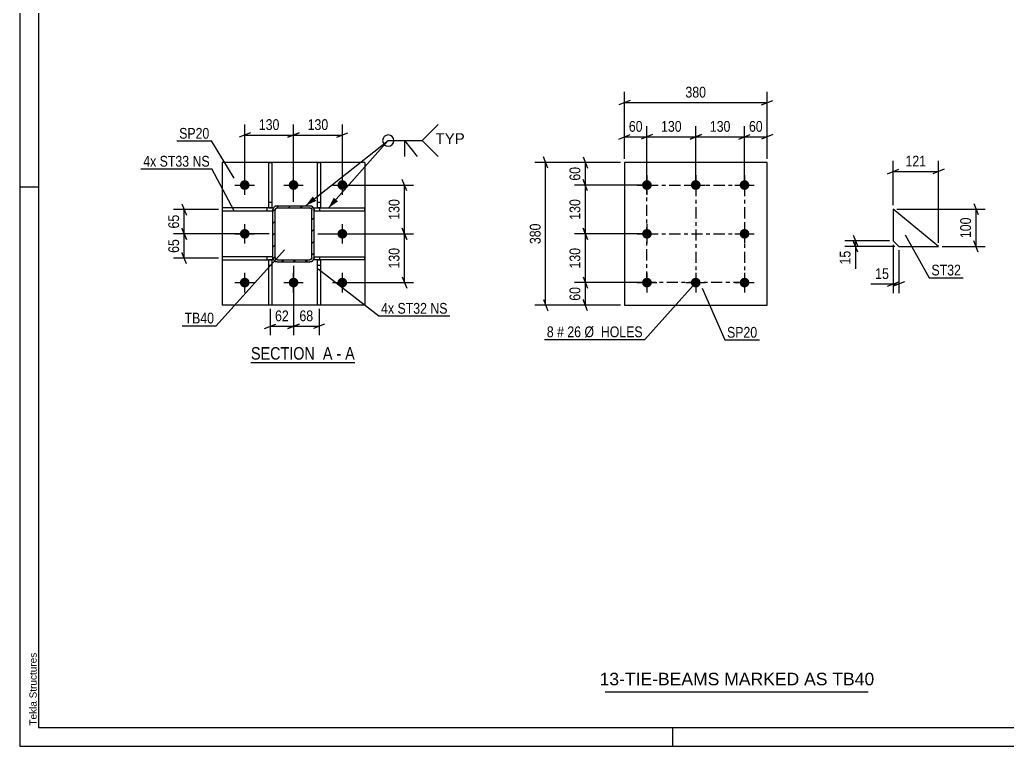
# Model space of a CAD drawing. Header units: millimetres. Extents: x 0 to 594, y 0 to 420.
# Drawn here: x 0 to 263.1, y 0 to 193.6 of the extents above; entities that cross this region are included whole.
import ezdxf

# ---------------------------------------------------------------- set-up
doc = ezdxf.new("R2010")
doc.units = ezdxf.units.MM
doc.linetypes.add('DXK_LINE_DOT2', pattern=[3.9198, 1.9599, -1.9599])
doc.linetypes.add('DXK_LINE_DOT3', pattern=[5.9187, 2.979, -0.9799, 0.9799, -0.9799])
doc.styles.add('Arial', font='ARIAL.TTF', dxfattribs={"height": 0.2})
doc.styles.add('Arial Narrow', font='ARIALN.TTF', dxfattribs={"height": 0.2})

# ---------------------------------------------------------------- blocks, each defined once
blk = doc.blocks.new('Unknown-580441124-1163')
at = {"color": 5, "linetype": 'Continuous'}
for p, q in [((0, 420), (0, 0)), ((5, 415), (5, 5)), ((5, 149), (0, 149)), ((5, 5), (589, 5)), ((174, 0), (174, 5)), ((0, 0), (594, 0))]:
    blk.add_line(p, q, dxfattribs=at)
at = {"color": 174, "linetype": 'Continuous', "style": 'Arial'}
blk.add_text('Tekla Structures', height=1.9102, rotation=90, dxfattribs=at).set_placement((4.5, 5.5))
blk = doc.blocks.new('Unknown-580441124-13 - 1405')
at = {"color": 6, "linetype": 'Continuous'}
blk.add_line((61.6, 102.29), (89.25, 102.29), dxfattribs=at)
at = {"color": 0, "linetype": 'Continuous'}
blk.add_wipeout([(79.71, 103.04), (79.71, 106.54), (61.6, 106.54), (61.6, 103.04)], dxfattribs=at)
at = {"color": 7, "linetype": 'Continuous', "style": 'Arial Narrow'}
blk.add_text('SECTION ', height=3.34, dxfattribs=at).set_placement((61.6, 103.04))
at = {"color": 0, "linetype": 'Continuous'}
blk.add_wipeout([(83.32, 103.04), (83.32, 106.54), (80.76, 106.54), (80.76, 103.04)], dxfattribs=at)
blk.add_wipeout([(85.64, 103.04), (85.64, 106.54), (84.37, 106.54), (84.37, 103.04)], dxfattribs=at)
at = {"color": 7, "linetype": 'Continuous', "style": 'Arial Narrow'}
blk.add_text('A', height=3.34, dxfattribs=at).set_placement((80.76, 103.04))
at = {"color": 0, "linetype": 'Continuous'}
blk.add_wipeout([(89.25, 103.04), (89.25, 106.54), (86.69, 106.54), (86.69, 103.04)], dxfattribs=at)
at = {"color": 7, "linetype": 'Continuous', "style": 'Arial Narrow'}
for s, p in [('A', (86.69, 103.04)), ('-', (84.37, 103.04))]:
    blk.add_text(s, height=3.34, dxfattribs=at).set_placement(p)
blk = doc.blocks.new('Part-580441124-1482 - 1405')
at = {"color": 2, "linetype": 'Continuous'}
for p, q in [((78.44, 130.48), (91.94, 130.48)), ((78.44, 129.68), (78.44, 130.28)), ((79.33, 129.68), (78.44, 129.68)), ((91.94, 129.68), (80.13, 129.68)), ((91.94, 129.68), (91.94, 130.48))]:
    blk.add_line(p, q, dxfattribs=at)
at = {"color": 7, "linetype": 'DXK_LINE_DOT2'}
for p, q in [((78.44, 130.28), (78.44, 130.48)), ((80.13, 129.68), (79.33, 129.68)), ((79.94, 129.68), (79.94, 130.48))]:
    blk.add_line(p, q, dxfattribs=at)
blk = doc.blocks.new('Part-580441124-1492 - 1405')
at = {"color": 2, "linetype": 'Continuous'}
for p, q in [((78.44, 142.88), (78.44, 143.48)), ((78.44, 143.48), (91.94, 143.48)), ((78.44, 142.68), (91.94, 142.68)), ((91.94, 142.68), (91.94, 143.48))]:
    blk.add_line(p, q, dxfattribs=at)
at = {"color": 7, "linetype": 'DXK_LINE_DOT2'}
for p, q in [((78.44, 142.88), (78.44, 142.68)), ((79.94, 142.68), (79.94, 143.48))]:
    blk.add_line(p, q, dxfattribs=at)
blk = doc.blocks.new('Part-580441124-1497 - 1405')
at = {"color": 2, "linetype": 'Continuous'}
for p, q in [((67.44, 143.48), (53.94, 143.48)), ((53.94, 143.48), (53.94, 142.68)), ((53.94, 142.68), (67.44, 142.68)), ((67.44, 143.48), (67.44, 142.88))]:
    blk.add_line(p, q, dxfattribs=at)
at = {"color": 7, "linetype": 'DXK_LINE_DOT2'}
for p, q in [((65.94, 142.68), (65.94, 143.48)), ((67.44, 142.68), (67.44, 142.88))]:
    blk.add_line(p, q, dxfattribs=at)
blk = doc.blocks.new('Part-580441124-1433 - 1405')
at = {"color": 2, "linetype": 'Continuous'}
for p, q in [((91.94, 155.58), (53.94, 155.58)), ((53.94, 155.58), (53.94, 117.58)), ((91.94, 155.58), (91.94, 117.58)), ((91.94, 117.58), (53.94, 117.58))]:
    blk.add_line(p, q, dxfattribs=at)
blk = doc.blocks.new('Part-580441124-1448 - 1405')
at = {"linetype": 'Continuous'}
h = blk.add_hatch(dxfattribs=at)
h.set_pattern_fill('', scale=0.7, style=0, pattern_type=0)
h.set_pattern_definition([(45, (78.0914, 143.727), (-1.57154, 1.57154), [])])
h.paths.add_polyline_path([(78.35, 143.34), (78.09, 143.73), (77.7, 143.99), (77.24, 144.08), (68.64, 144.08), (68.18, 143.99), (67.79, 143.73), (67.53, 143.34), (67.44, 142.88), (67.44, 130.28), (67.53, 129.82), (67.79, 129.43), (68.18, 129.17), (68.64, 129.08), (77.24, 129.08), (77.7, 129.17), (78.09, 129.43), (78.35, 129.82), (78.44, 130.28), (78.44, 142.88)])
h.paths.add_polyline_path([(77.84, 130.28), (77.8, 130.05), (77.67, 129.85), (77.47, 129.72), (77.24, 129.68), (68.64, 129.68), (68.41, 129.72), (68.22, 129.85), (68.09, 130.05), (68.04, 130.28), (68.04, 142.88), (68.09, 143.11), (68.22, 143.3), (68.41, 143.43), (68.64, 143.48), (77.24, 143.48), (77.47, 143.43), (77.67, 143.3), (77.8, 143.11), (77.84, 142.88)])
at = {"color": 7, "linetype": 'DXK_LINE_DOT2'}
for p, q in [((67.44, 142.88), (67.53, 143.34)), ((67.44, 130.28), (67.44, 142.88)), ((68.09, 143.11), (68.04, 142.88)), ((68.04, 130.28), (68.04, 142.88)), ((68.22, 143.3), (68.09, 143.11)), ((68.18, 143.99), (68.64, 144.08)), ((68.41, 143.43), (68.22, 143.3)), ((68.64, 143.48), (68.41, 143.43)), ((68.64, 144.08), (77.24, 144.08)), ((68.64, 143.48), (77.24, 143.48)), ((77.24, 144.08), (77.7, 143.99)), ((77.47, 143.43), (77.24, 143.48)), ((77.67, 143.3), (77.47, 143.43)), ((77.8, 143.11), (77.67, 143.3)), ((77.84, 142.88), (77.8, 143.11)), ((77.84, 130.28), (77.84, 142.88)), ((78.35, 143.34), (78.44, 142.88)), ((78.44, 130.28), (78.44, 142.88)), ((67.53, 129.82), (67.44, 130.28)), ((68.04, 130.28), (68.09, 130.05)), ((68.09, 130.05), (68.22, 129.85)), ((68.64, 129.08), (68.18, 129.17)), ((68.22, 129.85), (68.41, 129.72)), ((68.41, 129.72), (68.64, 129.68)), ((68.64, 129.68), (77.24, 129.68)), ((68.64, 129.08), (77.24, 129.08)), ((77.24, 129.68), (77.47, 129.72)), ((77.7, 129.17), (77.24, 129.08)), ((77.47, 129.72), (77.67, 129.85)), ((77.67, 129.85), (77.8, 130.05)), ((77.8, 130.05), (77.84, 130.28)), ((78.44, 130.28), (78.35, 129.82))]:
    blk.add_line(p, q, dxfattribs=at)
at = {"color": 2, "linetype": 'Continuous'}
for p, q in [((67.53, 143.34), (67.44, 142.88)), ((67.44, 130.28), (67.44, 142.88)), ((68.04, 142.88), (68.09, 143.11)), ((68.04, 130.28), (68.04, 142.88)), ((68.09, 143.11), (68.22, 143.3)), ((68.64, 144.08), (68.18, 143.99)), ((68.22, 143.3), (68.41, 143.43)), ((68.41, 143.43), (68.64, 143.48)), ((68.64, 144.08), (77.24, 144.08)), ((68.64, 143.48), (77.24, 143.48)), ((77.7, 143.99), (77.24, 144.08)), ((77.24, 143.48), (77.47, 143.43)), ((77.47, 143.43), (77.67, 143.3)), ((77.67, 143.3), (77.8, 143.11)), ((77.8, 143.11), (77.84, 142.88)), ((77.84, 130.28), (77.84, 142.88)), ((78.44, 142.88), (78.35, 143.34)), ((78.44, 130.28), (78.44, 142.88)), ((67.44, 130.28), (67.53, 129.82)), ((68.09, 130.05), (68.04, 130.28)), ((68.22, 129.85), (68.09, 130.05)), ((68.18, 129.17), (68.64, 129.08)), ((68.41, 129.72), (68.22, 129.85)), ((68.64, 129.68), (68.41, 129.72)), ((68.64, 129.68), (77.24, 129.68)), ((68.64, 129.08), (77.24, 129.08)), ((77.47, 129.72), (77.24, 129.68)), ((77.24, 129.08), (77.7, 129.17)), ((77.67, 129.85), (77.47, 129.72)), ((77.8, 130.05), (77.67, 129.85)), ((77.84, 130.28), (77.8, 130.05)), ((78.35, 129.82), (78.44, 130.28))]:
    blk.add_line(p, q, dxfattribs=at)
at = {"color": 7, "linetype": 'DXK_LINE_DOT2'}
for centre, start, end in [((68.64, 142.88), 112.5, 157.5), ((77.24, 142.88), 22.5, 67.5), ((68.64, 130.28), 202.5, 247.5), ((77.24, 130.28), 292.5, 337.5)]:
    blk.add_arc(centre, 1.2, start, end, dxfattribs=at)
at = {"color": 2, "linetype": 'Continuous'}
for centre, start, end in [((68.64, 142.88), 112.5, 157.5), ((77.24, 142.88), 22.5, 67.5), ((68.64, 130.28), 202.5, 247.5), ((77.24, 130.28), 292.5, 337.5)]:
    blk.add_arc(centre, 1.2, start, end, dxfattribs=at)
blk = doc.blocks.new('Part-580441124-1467 - 1405')
at = {"color": 2, "linetype": 'Continuous'}
for p, q in [((79.33, 143.49), (79.33, 155.58)), ((79.33, 155.58), (80.13, 155.58)), ((80.13, 155.58), (80.13, 143.49)), ((80.13, 143.49), (79.33, 143.49))]:
    blk.add_line(p, q, dxfattribs=at)
at = {"color": 7, "linetype": 'DXK_LINE_DOT2'}
blk.add_line((79.33, 144.99), (80.13, 144.99), dxfattribs=at)
blk = doc.blocks.new('Part-580441124-1487 - 1405')
at = {"color": 2, "linetype": 'Continuous'}
for p, q in [((67.44, 130.48), (53.94, 130.48)), ((53.94, 130.48), (53.94, 129.68)), ((53.94, 129.68), (66.33, 129.68)), ((67.44, 129.68), (67.13, 129.68)), ((67.44, 129.68), (67.44, 130.28))]:
    blk.add_line(p, q, dxfattribs=at)
at = {"color": 7, "linetype": 'DXK_LINE_DOT2'}
for p, q in [((65.94, 129.68), (65.94, 130.48)), ((67.13, 129.68), (66.33, 129.68)), ((67.44, 130.28), (67.44, 130.48))]:
    blk.add_line(p, q, dxfattribs=at)
blk = doc.blocks.new('Part-580441124-1503 - 1405')
at = {"color": 2, "linetype": 'Continuous'}
for p, q in [((66.33, 143.49), (66.33, 155.58)), ((66.33, 155.58), (67.13, 155.58)), ((67.13, 155.58), (67.13, 143.49)), ((66.33, 143.49), (67.13, 143.49))]:
    blk.add_line(p, q, dxfattribs=at)
at = {"color": 7, "linetype": 'DXK_LINE_DOT2'}
blk.add_line((66.33, 144.99), (67.13, 144.99), dxfattribs=at)
blk = doc.blocks.new('Bolt-580441124-1504 - 1405')
at = {"linetype": 'Continuous'}
for points in [[(58.64, 149.58, -1), (61.24, 149.58, -1)], [(71.64, 149.58, -1), (74.24, 149.58, -1)], [(84.64, 149.58, -1), (87.24, 149.58, -1)], [(58.64, 136.58, -1), (61.24, 136.58, -1)], [(84.64, 136.58, -1), (87.24, 136.58, -1)], [(58.64, 123.58, -1), (61.24, 123.58, -1)], [(71.64, 123.58, -1), (74.24, 123.58, -1)], [(84.64, 123.58, -1), (87.24, 123.58, -1)]]:
    blk.add_hatch(color=1, dxfattribs=at).paths.add_polyline_path(points)
at = {"color": 1, "linetype": 'Continuous'}
for p, q in [((59.94, 146.98), (59.94, 152.18)), ((72.94, 146.98), (72.94, 152.18)), ((85.94, 146.98), (85.94, 152.18)), ((57.34, 149.58), (62.54, 149.58)), ((70.34, 149.58), (75.54, 149.58)), ((83.34, 149.58), (88.54, 149.58)), ((59.94, 133.98), (59.94, 139.18)), ((85.94, 133.98), (85.94, 139.18)), ((57.34, 136.58), (62.54, 136.58)), ((83.34, 136.58), (88.54, 136.58)), ((59.94, 120.98), (59.94, 126.18)), ((72.94, 120.98), (72.94, 126.18)), ((85.94, 120.98), (85.94, 126.18)), ((57.34, 123.58), (62.54, 123.58)), ((70.34, 123.58), (75.54, 123.58)), ((83.34, 123.58), (88.54, 123.58))]:
    blk.add_line(p, q, dxfattribs=at)
blk = doc.blocks.new('Part-580441124-1511 - 1405')
at = {"color": 2, "linetype": 'Continuous'}
for p, q in [((66.33, 117.58), (66.33, 129.69)), ((66.33, 129.69), (67.13, 129.69)), ((67.13, 129.69), (67.13, 117.58)), ((67.13, 117.58), (66.33, 117.58))]:
    blk.add_line(p, q, dxfattribs=at)
at = {"color": 7, "linetype": 'DXK_LINE_DOT2'}
blk.add_line((66.33, 128.19), (67.13, 128.19), dxfattribs=at)
blk = doc.blocks.new('Part-580441124-1519 - 1405')
at = {"color": 2, "linetype": 'Continuous'}
for p, q in [((79.33, 117.58), (79.33, 129.69)), ((79.33, 129.69), (80.13, 129.69)), ((80.13, 129.69), (80.13, 117.58)), ((80.13, 117.58), (79.33, 117.58))]:
    blk.add_line(p, q, dxfattribs=at)
at = {"color": 7, "linetype": 'DXK_LINE_DOT2'}
blk.add_line((79.33, 128.19), (80.13, 128.19), dxfattribs=at)
blk = doc.blocks.new('Part-580441124-2148 - 2142')
at = {"color": 2, "linetype": 'Continuous'}
for p, q in [((199.09, 155.58), (161.09, 155.58)), ((161.09, 155.58), (161.09, 117.58)), ((199.09, 117.58), (199.09, 155.58)), ((161.09, 117.58), (199.09, 117.58))]:
    blk.add_line(p, q, dxfattribs=at)
blk = doc.blocks.new('Bolt-580441124-2209 - 2142')
at = {"linetype": 'Continuous'}
for points in [[(167.09, 150.88, -1), (167.09, 148.28, -1)], [(180.09, 150.88, -1), (180.09, 148.28, -1)], [(193.09, 150.88, -1), (193.09, 148.28, -1)], [(167.09, 137.88, -1), (167.09, 135.28, -1)], [(193.09, 137.88, -1), (193.09, 135.28, -1)], [(167.09, 124.88, -1), (167.09, 122.28, -1)], [(180.09, 124.88, -1), (180.09, 122.28, -1)], [(193.09, 124.88, -1), (193.09, 122.28, -1)]]:
    blk.add_hatch(color=1, dxfattribs=at).paths.add_polyline_path(points)
at = {"color": 1, "linetype": 'Continuous'}
for p, q in [((167.09, 152.18), (167.09, 146.98)), ((180.09, 152.18), (180.09, 146.98)), ((193.09, 152.18), (193.09, 146.98)), ((164.49, 149.58), (169.69, 149.58)), ((177.49, 149.58), (182.69, 149.58)), ((190.49, 149.58), (195.69, 149.58)), ((167.09, 139.18), (167.09, 133.98)), ((193.09, 139.18), (193.09, 133.98)), ((164.49, 136.58), (169.69, 136.58)), ((190.49, 136.58), (195.69, 136.58)), ((167.09, 126.18), (167.09, 120.98)), ((180.09, 126.18), (180.09, 120.98)), ((193.09, 126.18), (193.09, 120.98)), ((164.49, 123.58), (169.69, 123.58)), ((177.49, 123.58), (182.69, 123.58)), ((190.49, 123.58), (195.69, 123.58))]:
    blk.add_line(p, q, dxfattribs=at)
blk = doc.blocks.new('Part-580441124-1711 - 1705')
at = {"color": 2, "linetype": 'Continuous'}
for p, q in [((232.67, 143.19), (232.67, 134.69)), ((244.76, 133.19), (232.67, 143.19)), ((232.67, 134.69), (234.17, 133.19)), ((234.17, 133.19), (244.76, 133.19))]:
    blk.add_line(p, q, dxfattribs=at)
blk = doc.blocks.new('Rectangle-580441124-2297 - 2142')
at = {"color": 1, "linetype": 'DXK_LINE_DOT3'}
blk.add_lwpolyline([(167.09, 149.58), (193.09, 149.58), (193.09, 123.58), (167.09, 123.58), (167.09, 149.58)], close=True, dxfattribs=at)
blk = doc.blocks.new('Line-580441124-2290 - 2142')
at = {"color": 1, "linetype": 'DXK_LINE_DOT3'}
blk.add_line((167.09, 136.58), (193.09, 136.58), dxfattribs=at)
blk = doc.blocks.new('Line-580441124-2282 - 2142')
at = {"color": 1, "linetype": 'DXK_LINE_DOT3'}
blk.add_line((180.09, 149.58), (180.09, 123.58), dxfattribs=at)
blk = doc.blocks.new('StraightDimension-580441124-1573 - 1405')
at = {"color": 7, "linetype": 'Continuous'}
for p, q in [((43.19, 138.08), (44.39, 135.08)), ((66.44, 136.58), (40.94, 136.58)), ((43.79, 130.08), (43.79, 136.58)), ((44.39, 128.58), (43.19, 131.58)), ((52.94, 130.08), (40.94, 130.08))]:
    blk.add_line(p, q, dxfattribs=at)
at = {"color": 0}
blk.add_wipeout([(43.04, 135.76), (38.84, 135.76), (38.84, 130.9), (43.04, 130.9)], dxfattribs=at)
at = {"color": 3, "style": 'Arial Narrow'}
blk.add_text('65', height=2.863, rotation=90.0002, dxfattribs=at).set_placement((42.44, 131.5))
blk = doc.blocks.new('StraightDimension-580441124-1562 - 1405')
at = {"color": 7, "linetype": 'Continuous'}
for p, q in [((103.11, 135.08), (101.91, 138.08)), ((79.44, 136.58), (104.91, 136.58)), ((102.51, 123.58), (102.51, 136.58)), ((101.91, 125.08), (103.11, 122.08)), ((86.94, 123.58), (104.91, 123.58))]:
    blk.add_line(p, q, dxfattribs=at)
at = {"color": 0}
blk.add_wipeout([(101.76, 133.42), (97.56, 133.42), (97.56, 126.74), (101.76, 126.74)], dxfattribs=at)
at = {"color": 3, "style": 'Arial Narrow'}
blk.add_text('130', height=2.863, rotation=90.0002, dxfattribs=at).set_placement((101.16, 127.34))
blk = doc.blocks.new('StraightDimension-580441124-1522 - 1405')
at = {"color": 7, "linetype": 'Continuous'}
for p, q in [((72.94, 145.08), (72.94, 165.76)), ((85.94, 150.58), (85.94, 165.76)), ((74.44, 163.51), (71.44, 162.31)), ((84.44, 162.31), (87.44, 163.51)), ((72.94, 162.91), (85.94, 162.91))]:
    blk.add_line(p, q, dxfattribs=at)
at = {"color": 0}
blk.add_wipeout([(82.79, 163.66), (82.79, 167.86), (76.1, 167.86), (76.1, 163.66)], dxfattribs=at)
at = {"color": 3, "style": 'Arial Narrow'}
blk.add_text('130', height=2.863, dxfattribs=at).set_placement((76.7, 164.26))
blk = doc.blocks.new('StraightDimension-580441124-1537 - 1405')
at = {"color": 7, "linetype": 'Continuous'}
for p, q in [((59.94, 150.58), (59.94, 165.76)), ((72.94, 145.08), (72.94, 165.76)), ((61.44, 163.51), (58.44, 162.31)), ((71.44, 162.31), (74.44, 163.51)), ((59.94, 162.91), (72.94, 162.91))]:
    blk.add_line(p, q, dxfattribs=at)
at = {"color": 0}
blk.add_wipeout([(69.79, 163.66), (69.79, 167.86), (63.1, 167.86), (63.1, 163.66)], dxfattribs=at)
at = {"color": 3, "style": 'Arial Narrow'}
blk.add_text('130', height=2.863, dxfattribs=at).set_placement((63.7, 164.26))
blk = doc.blocks.new('StraightDimension-580441124-1547 - 1405')
at = {"color": 7, "linetype": 'Continuous'}
for p, q in [((103.11, 148.08), (101.91, 151.08)), ((86.94, 149.58), (104.91, 149.58)), ((102.51, 136.58), (102.51, 149.58)), ((101.91, 138.08), (103.11, 135.08)), ((79.44, 136.58), (104.91, 136.58))]:
    blk.add_line(p, q, dxfattribs=at)
at = {"color": 0}
blk.add_wipeout([(101.76, 146.42), (97.56, 146.42), (97.56, 139.74), (101.76, 139.74)], dxfattribs=at)
at = {"color": 3, "style": 'Arial Narrow'}
blk.add_text('130', height=2.863, rotation=90.0002, dxfattribs=at).set_placement((101.16, 140.34))
blk = doc.blocks.new('StraightDimension-580441124-1581 - 1405')
at = {"color": 7, "linetype": 'Continuous'}
for p, q in [((52.94, 143.08), (40.94, 143.08)), ((43.19, 144.58), (44.39, 141.58)), ((43.79, 136.58), (43.79, 143.08)), ((44.39, 135.08), (43.19, 138.08)), ((66.44, 136.58), (40.94, 136.58))]:
    blk.add_line(p, q, dxfattribs=at)
at = {"color": 0}
blk.add_wipeout([(43.04, 142.26), (38.84, 142.26), (38.84, 137.4), (43.04, 137.4)], dxfattribs=at)
at = {"color": 3, "style": 'Arial Narrow'}
blk.add_text('65', height=2.863, rotation=90.0002, dxfattribs=at).set_placement((42.44, 138))
blk = doc.blocks.new('StraightDimension-580441124-1588 - 1405')
at = {"color": 7, "linetype": 'Continuous'}
for p, q in [((72.94, 128.08), (72.94, 109.54)), ((79.73, 116.58), (79.73, 109.54)), ((71.44, 111.34), (74.44, 112.54)), ((72.94, 111.94), (79.73, 111.94)), ((81.23, 112.54), (78.23, 111.34))]:
    blk.add_line(p, q, dxfattribs=at)
at = {"color": 0}
blk.add_wipeout([(78.76, 112.69), (78.76, 116.89), (73.91, 116.89), (73.91, 112.69)], dxfattribs=at)
at = {"color": 3, "style": 'Arial Narrow'}
blk.add_text('68', height=2.863, dxfattribs=at).set_placement((74.51, 113.29))
blk = doc.blocks.new('StraightDimension-580441124-1595 - 1405')
at = {"color": 7, "linetype": 'Continuous'}
for p, q in [((72.94, 128.08), (72.94, 109.54)), ((66.73, 116.58), (66.73, 109.54)), ((65.23, 111.34), (68.23, 112.54)), ((66.73, 111.94), (72.94, 111.94)), ((74.44, 112.54), (71.44, 111.34))]:
    blk.add_line(p, q, dxfattribs=at)
at = {"color": 0}
blk.add_wipeout([(72.26, 112.69), (72.26, 116.89), (67.41, 116.89), (67.41, 112.69)], dxfattribs=at)
at = {"color": 3, "style": 'Arial Narrow'}
blk.add_text('62', height=2.863, dxfattribs=at).set_placement((68.01, 113.29))
blk = doc.blocks.new('StraightDimension-580441124-2272 - 2142')
at = {"color": 7, "linetype": 'Continuous'}
for p, q in [((160.09, 155.58), (137.25, 155.58)), ((140.7, 154.08), (139.5, 157.08)), ((140.1, 117.58), (140.1, 155.58)), ((139.5, 119.08), (140.7, 116.08)), ((160.09, 117.58), (137.25, 117.58))]:
    blk.add_line(p, q, dxfattribs=at)
at = {"color": 0}
blk.add_wipeout([(139.35, 139.92), (135.15, 139.92), (135.15, 133.24), (139.35, 133.24)], dxfattribs=at)
at = {"color": 3, "style": 'Arial Narrow'}
blk.add_text('380', height=2.863, rotation=90.0002, dxfattribs=at).set_placement((138.75, 133.84))
blk = doc.blocks.new('StraightDimension-580441124-2213 - 2142')
at = {"color": 7, "linetype": 'Continuous'}
for p, q in [((160.09, 155.58), (147.83, 155.58)), ((150.08, 157.08), (151.28, 154.08)), ((150.68, 149.58), (150.68, 155.58)), ((151.28, 148.08), (150.08, 151.08)), ((166.09, 149.58), (147.83, 149.58))]:
    blk.add_line(p, q, dxfattribs=at)
at = {"color": 0}
blk.add_wipeout([(149.93, 155.01), (145.73, 155.01), (145.73, 150.15), (149.93, 150.15)], dxfattribs=at)
at = {"color": 3, "style": 'Arial Narrow'}
blk.add_text('60', height=2.863, rotation=90.0002, dxfattribs=at).set_placement((149.33, 150.75))
blk = doc.blocks.new('StraightDimension-580441124-2225 - 2142')
at = {"color": 7, "linetype": 'Continuous'}
for p, q in [((150.08, 125.08), (151.28, 122.08)), ((166.09, 123.58), (147.83, 123.58)), ((150.68, 117.58), (150.68, 123.58)), ((151.28, 116.08), (150.08, 119.08)), ((160.09, 117.58), (147.83, 117.58))]:
    blk.add_line(p, q, dxfattribs=at)
at = {"color": 0}
blk.add_wipeout([(149.93, 123.01), (145.73, 123.01), (145.73, 118.15), (149.93, 118.15)], dxfattribs=at)
at = {"color": 3, "style": 'Arial Narrow'}
blk.add_text('60', height=2.863, rotation=90.0002, dxfattribs=at).set_placement((149.33, 118.75))
blk = doc.blocks.new('StraightDimension-580441124-2236 - 2142')
at = {"color": 7, "linetype": 'Continuous'}
for p, q in [((161.09, 156.58), (161.09, 174.41)), ((199.09, 156.58), (199.09, 174.41)), ((162.59, 172.16), (159.59, 170.96)), ((161.09, 171.56), (199.09, 171.56)), ((197.59, 170.96), (200.59, 172.16))]:
    blk.add_line(p, q, dxfattribs=at)
at = {"color": 0}
blk.add_wipeout([(183.44, 172.31), (183.44, 176.51), (176.75, 176.51), (176.75, 172.31)], dxfattribs=at)
at = {"color": 3, "style": 'Arial Narrow'}
blk.add_text('380', height=2.863, dxfattribs=at).set_placement((177.35, 172.91))
blk = doc.blocks.new('StraightDimension-580441124-2249 - 2142')
at = {"color": 7, "linetype": 'Continuous'}
for p, q in [((161.09, 156.58), (161.09, 165.29)), ((167.09, 150.58), (167.09, 165.29)), ((159.59, 161.84), (162.59, 163.04)), ((161.09, 162.44), (167.09, 162.44)), ((168.59, 163.04), (165.59, 161.84))]:
    blk.add_line(p, q, dxfattribs=at)
at = {"color": 0}
blk.add_wipeout([(166.52, 163.19), (166.52, 167.39), (161.67, 167.39), (161.67, 163.19)], dxfattribs=at)
at = {"color": 3, "style": 'Arial Narrow'}
blk.add_text('60', height=2.863, dxfattribs=at).set_placement((162.27, 163.79))
blk = doc.blocks.new('StraightDimension-580441124-2948 - 2142')
at = {"color": 7, "linetype": 'Continuous'}
for p, q in [((151.28, 148.08), (150.08, 151.08)), ((166.09, 149.58), (147.83, 149.58)), ((150.68, 136.58), (150.68, 149.58)), ((150.08, 138.08), (151.28, 135.08)), ((166.09, 136.58), (147.83, 136.58))]:
    blk.add_line(p, q, dxfattribs=at)
at = {"color": 0}
blk.add_wipeout([(149.93, 146.42), (145.73, 146.42), (145.73, 139.74), (149.93, 139.74)], dxfattribs=at)
at = {"color": 3, "style": 'Arial Narrow'}
blk.add_text('130', height=2.863, rotation=90.0002, dxfattribs=at).set_placement((149.33, 140.34))
blk = doc.blocks.new('StraightDimension-580441124-2261 - 2142')
at = {"color": 7, "linetype": 'Continuous'}
for p, q in [((193.09, 150.58), (193.09, 165.29)), ((199.09, 156.58), (199.09, 165.29)), ((191.59, 161.84), (194.59, 163.04)), ((193.09, 162.44), (199.09, 162.44)), ((200.59, 163.04), (197.59, 161.84))]:
    blk.add_line(p, q, dxfattribs=at)
at = {"color": 0}
blk.add_wipeout([(198.52, 163.19), (198.52, 167.39), (193.67, 167.39), (193.67, 163.19)], dxfattribs=at)
at = {"color": 3, "style": 'Arial Narrow'}
blk.add_text('60', height=2.863, dxfattribs=at).set_placement((194.27, 163.79))
blk = doc.blocks.new('StraightDimension-580441124-2946 - 2142')
at = {"color": 7, "linetype": 'Continuous'}
for p, q in [((151.28, 135.08), (150.08, 138.08)), ((166.09, 136.58), (147.83, 136.58)), ((150.68, 123.58), (150.68, 136.58)), ((150.08, 125.08), (151.28, 122.08)), ((166.09, 123.58), (147.83, 123.58))]:
    blk.add_line(p, q, dxfattribs=at)
at = {"color": 0}
blk.add_wipeout([(149.93, 133.42), (145.73, 133.42), (145.73, 126.74), (149.93, 126.74)], dxfattribs=at)
at = {"color": 3, "style": 'Arial Narrow'}
blk.add_text('130', height=2.863, rotation=90.0002, dxfattribs=at).set_placement((149.33, 127.34))
blk = doc.blocks.new('StraightDimension-580441124-2968 - 2142')
at = {"color": 7, "linetype": 'Continuous'}
for p, q in [((167.09, 150.58), (167.09, 165.29)), ((180.09, 150.58), (180.09, 165.29)), ((168.59, 163.04), (165.59, 161.84)), ((167.09, 162.44), (180.09, 162.44)), ((178.59, 161.84), (181.59, 163.04))]:
    blk.add_line(p, q, dxfattribs=at)
at = {"color": 0}
blk.add_wipeout([(176.94, 163.19), (176.94, 167.39), (170.25, 167.39), (170.25, 163.19)], dxfattribs=at)
at = {"color": 3, "style": 'Arial Narrow'}
blk.add_text('130', height=2.863, dxfattribs=at).set_placement((170.85, 163.79))
blk = doc.blocks.new('StraightDimension-580441124-2970 - 2142')
at = {"color": 7, "linetype": 'Continuous'}
for p, q in [((180.09, 150.58), (180.09, 165.29)), ((193.09, 150.58), (193.09, 165.29)), ((181.59, 163.04), (178.59, 161.84)), ((180.09, 162.44), (193.09, 162.44)), ((191.59, 161.84), (194.59, 163.04))]:
    blk.add_line(p, q, dxfattribs=at)
at = {"color": 0}
blk.add_wipeout([(189.94, 163.19), (189.94, 167.39), (183.25, 167.39), (183.25, 163.19)], dxfattribs=at)
at = {"color": 3, "style": 'Arial Narrow'}
blk.add_text('130', height=2.863, dxfattribs=at).set_placement((183.85, 163.79))
blk = doc.blocks.new('StraightDimension-580441124-1715 - 1705')
at = {"color": 7, "linetype": 'Continuous'}
for p, q in [((233.67, 143.19), (257.16, 143.19)), ((254.16, 144.69), (255.36, 141.69)), ((254.76, 133.19), (254.76, 143.19)), ((255.36, 131.69), (254.16, 134.69)), ((245.76, 133.19), (257.16, 133.19))]:
    blk.add_line(p, q, dxfattribs=at)
at = {"color": 0}
blk.add_wipeout([(254.01, 141.53), (249.81, 141.53), (249.81, 134.85), (254.01, 134.85)], dxfattribs=at)
at = {"color": 3, "style": 'Arial Narrow'}
blk.add_text('100', height=2.863, rotation=90.0002, dxfattribs=at).set_placement((253.41, 135.45))
blk = doc.blocks.new('StraightDimension-580441124-1749 - 1705')
at = {"color": 7, "linetype": 'Continuous'}
for p, q in [((232.67, 144.19), (232.67, 156.04)), ((244.76, 134.19), (244.76, 156.04)), ((231.17, 152.59), (234.17, 153.79)), ((232.67, 153.19), (244.76, 153.19)), ((246.26, 153.79), (243.26, 152.59))]:
    blk.add_line(p, q, dxfattribs=at)
at = {"color": 0}
blk.add_wipeout([(242.06, 153.94), (242.06, 158.14), (235.37, 158.14), (235.37, 153.94)], dxfattribs=at)
at = {"color": 3, "style": 'Arial Narrow'}
blk.add_text('121', height=2.863, dxfattribs=at).set_placement((235.97, 154.54))
blk = doc.blocks.new('StraightDimension-580441124-1725 - 1705')
at = {"color": 7, "linetype": 'Continuous'}
for p, q in [((232.67, 133.69), (232.67, 120.79)), ((234.17, 132.19), (234.17, 120.79)), ((231.17, 122.59), (234.17, 123.79)), ((235.67, 123.79), (232.67, 122.59)), ((232.67, 123.19), (234.17, 123.19))]:
    blk.add_line(p, q, dxfattribs=at)
at = {"color": 0}
blk.add_wipeout([(232.15, 123.94), (232.15, 128.14), (227.29, 128.14), (227.29, 123.94)], dxfattribs=at)
at = {"color": 7, "linetype": 'Continuous'}
blk.add_line((232.67, 123.19), (226.77, 123.19), dxfattribs=at)
blk.add_line((232.67, 123.19), (226.77, 123.19), dxfattribs=at)
at = {"color": 3, "style": 'Arial Narrow'}
blk.add_text('15', height=2.863, dxfattribs=at).set_placement((227.89, 124.54))
blk = doc.blocks.new('StraightDimension-580441124-1738 - 1705')
at = {"color": 7, "linetype": 'Continuous'}
for p, q in [((231.67, 134.69), (219.82, 134.69)), ((222.07, 136.19), (223.27, 133.19)), ((223.27, 131.69), (222.07, 134.69)), ((222.67, 133.19), (222.67, 134.69)), ((233.17, 133.19), (219.82, 133.19))]:
    blk.add_line(p, q, dxfattribs=at)
at = {"color": 0}
blk.add_wipeout([(221.92, 132.67), (217.72, 132.67), (217.72, 127.81), (221.92, 127.81)], dxfattribs=at)
at = {"color": 7, "linetype": 'Continuous'}
blk.add_line((222.67, 133.19), (222.67, 127.29), dxfattribs=at)
blk.add_line((222.67, 133.19), (222.67, 127.29), dxfattribs=at)
at = {"color": 3, "style": 'Arial Narrow'}
blk.add_text('15', height=2.863, rotation=90.0002, dxfattribs=at).set_placement((221.32, 128.41))
blk = doc.blocks.new('Unknown-580441124-3224')
at = {"color": 7, "linetype": 'Continuous'}
blk.add_line((156, 14.5), (226, 14.5), dxfattribs=at)
at = {"color": 7, "style": 'Arial'}
blk.add_text('13-TIE-BEAMS MARKED AS TB40', height=3.3427734, dxfattribs=at).set_placement((154.46875, 16.25))
blk = doc.blocks.new('Mark-580441124-1428 - 1405')
at = {"color": 0}
blk.add_wipeout([(50.5, 161.93), (50.5, 164.93), (42.47, 164.93), (42.47, 161.93)], dxfattribs=at)
blk.add_wipeout([(50.5, 161.93), (50.5, 164.93), (42.47, 164.93), (42.47, 161.93)], dxfattribs=at)
at = {"color": 30, "linetype": 'Continuous'}
for p in [(41.87, 161.33), (57.12, 151.4)]:
    blk.add_line(p, (51.1, 161.33), dxfattribs=at)
at = {"color": 3, "style": 'Arial Narrow'}
blk.add_text('SP20', height=2.863, dxfattribs=at).set_placement((42.47, 161.93))
blk = doc.blocks.new('MarkSet-580441124-1653 - 1405')
at = {"color": 0}
blk.add_wipeout([(99.74, 115.29), (99.74, 118.29), (96.27, 118.29), (96.27, 115.29)], dxfattribs=at)
blk.add_wipeout([(99.74, 115.29), (99.74, 118.29), (96.27, 118.29), (96.27, 115.29)], dxfattribs=at)
at = {"color": 30, "linetype": 'Continuous'}
blk.add_line((79.52, 127.24), (95.67, 114.69), dxfattribs=at)
at = {"color": 0}
blk.add_wipeout([(108.49, 115.29), (108.49, 118.29), (100.64, 118.29), (100.64, 115.29)], dxfattribs=at)
blk.add_wipeout([(108.49, 115.29), (108.49, 118.29), (100.64, 118.29), (100.64, 115.29)], dxfattribs=at)
at = {"color": 3, "style": 'Arial Narrow'}
blk.add_text('4x', height=2.863, dxfattribs=at).set_placement((96.27, 115.29))
at = {"color": 0}
blk.add_wipeout([(113.96, 115.29), (113.96, 118.29), (109.39, 118.29), (109.39, 115.29)], dxfattribs=at)
blk.add_wipeout([(113.96, 115.29), (113.96, 118.29), (109.39, 118.29), (109.39, 115.29)], dxfattribs=at)
at = {"color": 30, "linetype": 'Continuous'}
blk.add_line((95.67, 114.69), (114.56, 114.69), dxfattribs=at)
at = {"color": 3, "style": 'Arial Narrow'}
for s, p in [('ST32', (100.64, 115.29)), ('NS', (109.39, 115.29))]:
    blk.add_text(s, height=2.863, dxfattribs=at).set_placement(p)
blk = doc.blocks.new('Mark-580441124-1444 - 1405')
at = {"color": 0}
blk.add_wipeout([(51.77, 112.69), (51.77, 115.69), (43.91, 115.69), (43.91, 112.69)], dxfattribs=at)
blk.add_wipeout([(51.77, 112.69), (51.77, 115.69), (43.91, 115.69), (43.91, 112.69)], dxfattribs=at)
at = {"color": 30, "linetype": 'Continuous'}
for p in [(70.53, 132.27), (43.31, 112.09)]:
    blk.add_line(p, (52.37, 112.09), dxfattribs=at)
at = {"color": 3, "style": 'Arial Narrow'}
blk.add_text('TB40', height=2.863, dxfattribs=at).set_placement((43.91, 112.69))
blk = doc.blocks.new('WeldMark-580441124-1602 - 1405')
at = {"linetype": 'Continuous'}
for points in [[(78.99, 145.35), (76.17, 144.08), (78.06, 146.53)], [(84.79, 145.22), (82.24, 143.48), (83.67, 146.22)]]:
    blk.add_hatch(color=30, dxfattribs=at).paths.add_polyline_path(points)
at = {"color": 30, "linetype": 'Continuous'}
for p, q in [((76.17, 144.08), (98.17, 161.43)), ((82.24, 143.48), (98.17, 161.43)), ((98.17, 161.43), (107.17, 161.43))]:
    blk.add_line(p, q, dxfattribs=at)
at = {"color": 3, "linetype": 'Continuous'}
for q in [(105.89, 157.15), (102.46, 157.15)]:
    blk.add_line((102.46, 161.43), q, dxfattribs=at)
for start, end in [(90, 270), (270, 90)]:
    blk.add_arc((98.17, 161.43), 1.5, start, end, dxfattribs=at)
at = {"color": 0, "linetype": 'Continuous'}
blk.add_wipeout([(118.55, 160.53), (118.55, 163.53), (110.77, 163.53), (110.77, 160.53)], dxfattribs=at)
blk.add_wipeout([(118.55, 160.53), (118.55, 163.53), (110.77, 163.53), (110.77, 160.53)], dxfattribs=at)
at = {"color": 3, "linetype": 'Continuous'}
for q in [(111.46, 165.72), (111.46, 157.15)]:
    blk.add_line((107.17, 161.43), q, dxfattribs=at)
at = {"color": 3, "linetype": 'Continuous', "style": 'Arial'}
blk.add_text('TYP', height=2.865, dxfattribs=at).set_placement((110.77, 160.53))
blk = doc.blocks.new('MarkSet-580441124-1683 - 1405')
at = {"color": 0}
blk.add_wipeout([(36.37, 154.49), (36.37, 157.49), (32.9, 157.49), (32.9, 154.49)], dxfattribs=at)
blk.add_wipeout([(36.37, 154.49), (36.37, 157.49), (32.9, 157.49), (32.9, 154.49)], dxfattribs=at)
blk.add_wipeout([(45.13, 154.49), (45.13, 157.49), (37.27, 157.49), (37.27, 154.49)], dxfattribs=at)
blk.add_wipeout([(45.13, 154.49), (45.13, 157.49), (37.27, 157.49), (37.27, 154.49)], dxfattribs=at)
at = {"color": 3, "style": 'Arial Narrow'}
blk.add_text('4x', height=2.863, dxfattribs=at).set_placement((32.9, 154.49))
at = {"color": 0}
blk.add_wipeout([(50.59, 154.49), (50.59, 157.49), (46.03, 157.49), (46.03, 154.49)], dxfattribs=at)
blk.add_wipeout([(50.59, 154.49), (50.59, 157.49), (46.03, 157.49), (46.03, 154.49)], dxfattribs=at)
at = {"color": 30, "linetype": 'Continuous'}
for p in [(32.3, 153.89), (57.1, 142.68)]:
    blk.add_line(p, (51.19, 153.89), dxfattribs=at)
at = {"color": 3, "style": 'Arial Narrow'}
for s, p in [('ST33', (37.27, 154.49)), ('NS', (46.03, 154.49))]:
    blk.add_text(s, height=2.863, dxfattribs=at).set_placement(p)
blk = doc.blocks.new('Mark-580441124-2144 - 2142')
at = {"color": 0}
blk.add_wipeout([(196.47, 108.9), (196.47, 111.9), (188.43, 111.9), (188.43, 108.9)], dxfattribs=at)
blk.add_wipeout([(196.47, 108.9), (196.47, 111.9), (188.43, 111.9), (188.43, 108.9)], dxfattribs=at)
at = {"color": 30, "linetype": 'Continuous'}
for p, q in [((181.79, 122.06), (187.83, 108.3)), ((187.83, 108.3), (197.07, 108.3))]:
    blk.add_line(p, q, dxfattribs=at)
at = {"color": 3, "style": 'Arial Narrow'}
blk.add_text('SP20', height=2.863, dxfattribs=at).set_placement((188.43, 108.9))
blk = doc.blocks.new('Mark-580441124-2205 - 2142')
at = {"color": 0}
blk.add_wipeout([(142.25, 109.03), (142.25, 112.03), (140.42, 112.03), (140.42, 109.03)], dxfattribs=at)
blk.add_wipeout([(142.25, 109.03), (142.25, 112.03), (140.42, 112.03), (140.42, 109.03)], dxfattribs=at)
blk.add_wipeout([(144.98, 109.03), (144.98, 112.03), (143.15, 112.03), (143.15, 109.03)], dxfattribs=at)
blk.add_wipeout([(144.98, 109.03), (144.98, 112.03), (143.15, 112.03), (143.15, 109.03)], dxfattribs=at)
at = {"color": 3, "style": 'Arial Narrow'}
blk.add_text('8', height=2.86, dxfattribs=at).set_placement((140.42, 109.03))
at = {"color": 0}
blk.add_wipeout([(149.54, 109.03), (149.54, 112.03), (145.88, 112.03), (145.88, 109.03)], dxfattribs=at)
blk.add_wipeout([(149.54, 109.03), (149.54, 112.03), (145.88, 112.03), (145.88, 109.03)], dxfattribs=at)
at = {"color": 3, "style": 'Arial Narrow'}
blk.add_text('#', height=2.86, dxfattribs=at).set_placement((143.15, 109.03))
at = {"color": 0}
blk.add_wipeout([(165.96, 109.03), (165.96, 112.03), (150.44, 112.03), (150.44, 109.03)], dxfattribs=at)
blk.add_wipeout([(165.96, 109.03), (165.96, 112.03), (150.44, 112.03), (150.44, 109.03)], dxfattribs=at)
at = {"color": 7, "linetype": 'Continuous'}
for p in [(180.22, 123.71), (139.82, 108.43)]:
    blk.add_line(p, (166.56, 108.43), dxfattribs=at)
at = {"color": 3, "style": 'Arial Narrow'}
for s, p in [('26', (145.88, 109.03)), ('Ø  HOLES', (150.44, 109.03))]:
    blk.add_text(s, height=2.863, dxfattribs=at).set_placement(p)
blk = doc.blocks.new('Mark-580441124-1707 - 1705')
at = {"color": 0}
blk.add_wipeout([(250.75, 125.49), (250.75, 128.49), (242.89, 128.49), (242.89, 125.49)], dxfattribs=at)
blk.add_wipeout([(250.75, 125.49), (250.75, 128.49), (242.89, 128.49), (242.89, 125.49)], dxfattribs=at)
at = {"color": 30, "linetype": 'Continuous'}
for p, q in [((235.88, 136.35), (242.29, 124.89)), ((242.29, 124.89), (251.35, 124.89))]:
    blk.add_line(p, q, dxfattribs=at)
at = {"color": 3, "style": 'Arial Narrow'}
blk.add_text('ST32', height=2.863, dxfattribs=at).set_placement((242.89, 125.49))

msp = doc.modelspace()

# ---------------------------------------------------------------- block references
for name in ['Unknown-580441124-1163', 'Part-580441124-1433 - 1405', 'Part-580441124-1503 - 1405', 'Part-580441124-1467 - 1405', 'Part-580441124-2148 - 2142', 'Bolt-580441124-1504 - 1405', 'Bolt-580441124-2209 - 2142', 'Rectangle-580441124-2297 - 2142', 'Line-580441124-2282 - 2142', 'Part-580441124-1497 - 1405', 'Part-580441124-1448 - 1405', 'Part-580441124-1492 - 1405', 'Part-580441124-1711 - 1705', 'Line-580441124-2290 - 2142', 'Part-580441124-1487 - 1405', 'Part-580441124-1511 - 1405', 'Part-580441124-1482 - 1405', 'Part-580441124-1519 - 1405', 'Unknown-580441124-3224']:
    msp.add_blockref(name, (0, 0))

# ---------------------------------------------------------------- next in the draw order: block references
for name in ['StraightDimension-580441124-1522 - 1405', 'Mark-580441124-1428 - 1405', 'StraightDimension-580441124-2272 - 2142', 'StraightDimension-580441124-1715 - 1705', 'StraightDimension-580441124-1573 - 1405', 'StraightDimension-580441124-1562 - 1405', 'Mark-580441124-2144 - 2142', 'Unknown-580441124-13 - 1405']:
    msp.add_blockref(name, (0, 0))

# ---------------------------------------------------------------- next in the draw order: block references
for name in ['StraightDimension-580441124-1537 - 1405', 'StraightDimension-580441124-1749 - 1705', 'StraightDimension-580441124-2213 - 2142', 'StraightDimension-580441124-1547 - 1405', 'StraightDimension-580441124-1588 - 1405', 'StraightDimension-580441124-2225 - 2142']:
    msp.add_blockref(name, (0, 0))

# ---------------------------------------------------------------- next in the draw order: block references
for name in ['StraightDimension-580441124-2236 - 2142', 'WeldMark-580441124-1602 - 1405', 'StraightDimension-580441124-1581 - 1405', 'StraightDimension-580441124-1725 - 1705', 'StraightDimension-580441124-1595 - 1405', 'MarkSet-580441124-1653 - 1405']:
    msp.add_blockref(name, (0, 0))

# ---------------------------------------------------------------- next in the draw order: block references
for name in ['StraightDimension-580441124-2249 - 2142', 'StraightDimension-580441124-2261 - 2142', 'MarkSet-580441124-1683 - 1405', 'StraightDimension-580441124-1738 - 1705', 'Mark-580441124-1707 - 1705', 'Mark-580441124-1444 - 1405']:
    msp.add_blockref(name, (0, 0))

# ---------------------------------------------------------------- next in the draw order: block references
msp.add_blockref('StraightDimension-580441124-2948 - 2142', (0, 0))

# ---------------------------------------------------------------- next in the draw order: block references
for name in ['StraightDimension-580441124-2968 - 2142', 'StraightDimension-580441124-2946 - 2142']:
    msp.add_blockref(name, (0, 0))

# ---------------------------------------------------------------- next in the draw order: block references
for name in ['StraightDimension-580441124-2970 - 2142', 'Mark-580441124-2205 - 2142']:
    msp.add_blockref(name, (0, 0))

doc.saveas('drawing.dxf')
